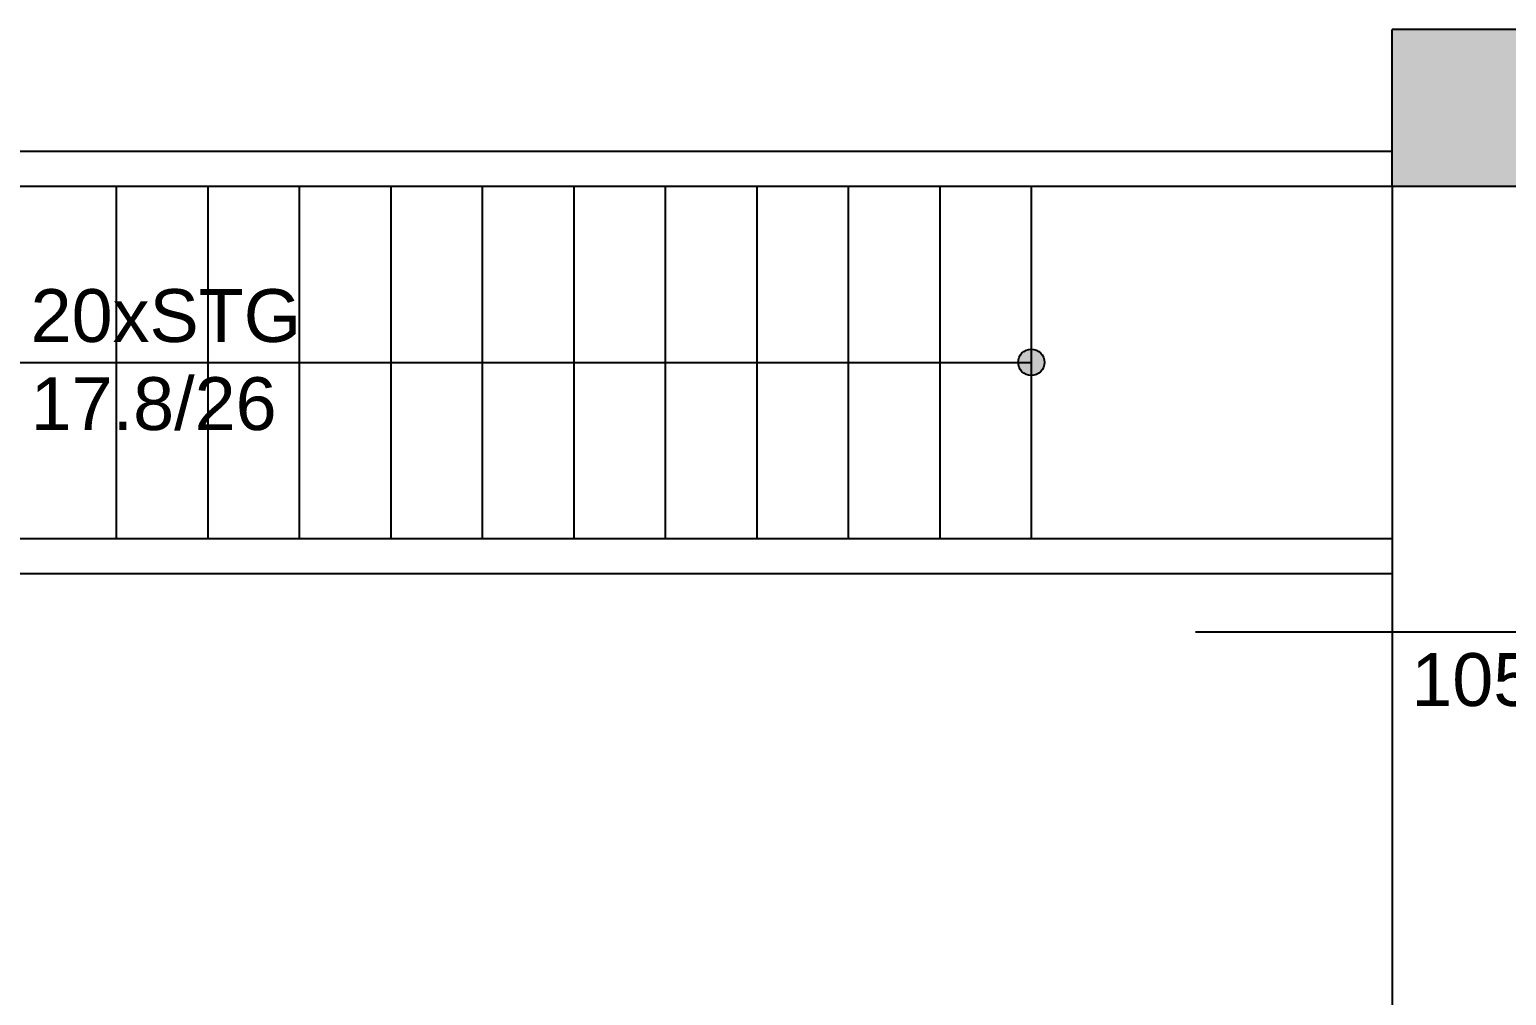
# Model space of a CAD drawing. Header units: centimetres. Extents: x 27325 to 30593, y 7169 to 9080.
# Drawn here: x 28513.3 to 28933, y 8702.2 to 8976.4 of the extents above; entities that cross this region are included whole.
import ezdxf
from ezdxf.enums import TextEntityAlignment as Align

# ---------------------------------------------------------------- set-up
doc = ezdxf.new("R2010")
doc.units = ezdxf.units.CM
doc.header["$LTSCALE"] = 2
for name, color, linetype in [('ARC-Fenster', 5, 'Continuous'), ('ARC-Fenster-nv', 5, 'Continuous'), ('BE-T', 7, 'Continuous'), ('BS-G', 30, 'Continuous'), ('BS-STT-A', 203, 'Continuous'), ('BS-WA-A-T', 203, 'Continuous'), ('BS-WA-C-T', 253, 'Continuous'), ('BS-WA-S-T', 201, 'Continuous')]:
    doc.layers.add(name, color=color, linetype=linetype)
doc.styles.get("Standard").update_dxf_attribs({"font": 'arial.ttf'})

# ---------------------------------------------------------------- blocks, each defined once
blk = doc.blocks.new('*U31')
at = {"layer": 'ARC-Fenster'}
for p, q in [((-126.5, -44.59), (126.5, -44.59)), ((-126.5, -54.59), (126.5, -54.59))]:
    blk.add_line(p, q, dxfattribs=at)
at = {"layer": 'ARC-Fenster-nv'}
for p, q in [((0, -172.92), (0, -24.59)), ((-121.71, -54.59), (-121.71, -44.59)), ((121.71, -54.59), (121.71, -44.59))]:
    blk.add_line(p, q, dxfattribs=at)
blk.add_text('PH=', height=15, rotation=180, dxfattribs=at).set_placement((35.76, -3.14))
at = {"layer": 'ARC-Fenster-nv', "flags": 1}
for tag, p in [('FLAECHE', (-127.97, 79.71)), ('MATERIAL', (-127.97, 71.39)), ('TIEFE', (-127.97, 63.08)), ('FENSTERTYP', (-127.97, 54.74)), ('AUSSENJALOUSIE', (-127.97, 46.34)), ('ANTRIEB', (-127.97, 38)), ('G-WERT', (-127.97, 29.67)), ('FARBE', (-127.97, 21.34)), ('BEMERKUNG', (-127.97, 13)), ('DB_ID', (-127.97, 4.67)), ('ANLAGENGRUPPE', (-127.97, -2.14))]:
    blk.add_attdef(tag, p, '', height=5, dxfattribs=at)
at = {"layer": 'ARC-Fenster-nv'}
for tag, rotation, p in [('PH', 180, (-12.27, -17.95)), ('BRANDSCHUTZ-KL', 360, (-19.85, -130.68))]:
    blk.add_attdef(tag, text='', height=15, rotation=rotation, dxfattribs=at).set_placement(p, align=Align.TOP_LEFT)
at = {"layer": 'ARC-Fenster-nv', "flags": 2}
blk.add_attdef('BREITE1', (-6, -111.37), '', height=15, rotation=90, dxfattribs=at)
at = {"layer": 'ARC-Fenster-nv'}
blk.add_attdef('HOEHE', (21.08, -111.64), '', height=15, rotation=90, dxfattribs=at)
blk = doc.blocks.new('*U94')
blk.add_hatch(color=7).paths.add_polyline_path([(3.75, 0, 1), (-3.75, 0, 1)])
at = {"color": 7}
blk.add_line((0, 494), (0, 0), dxfattribs=at)
blk.add_circle((0, 0), 3.75, dxfattribs=at)

msp = doc.modelspace()

# ---------------------------------------------------------------- hatches: boundary and pattern name
at = {"layer": 'BS-WA-C-T'}
h = msp.add_hatch(color=256, dxfattribs=at)
h.dxf.hatch_style = 1
h.paths.add_polyline_path([(29591.48, 8441.44), (29591.48, 8243.94), (29608.48, 8243.94), (29608.48, 8263.94), (29802.98, 8263.94), (29802.98, 8243.94), (29854.98, 8243.94), (29854.98, 8236.87), (29896.42, 8236.87), (29896.42, 8311.94), (30187.38, 8311.94), (30187.38, 8229.94), (30303.98, 8229.94), (30303.98, 8341.94), (30187.38, 8341.94), (30187.38, 8331.94), (29896.42, 8331.94), (29896.42, 8475.78), (29802.98, 8503.56), (29802.98, 8278.94), (29608.48, 8278.94), (29608.48, 8480.91), (29624.63, 8480.9), (29624.64, 8493.41), (29588.64, 8493.41), (29588.64, 8467.34), (29448.31, 8467.45), (29448.33, 8493.41), (29408.48, 8493.41), (29408.48, 8937.44), (29872.48, 8937.44), (29872.48, 8674.94), (29852.48, 8674.94), (29852.48, 8659.94), (29905.98, 8659.94), (29905.98, 8934.08), (30163.59, 8934.08), (30163.59, 8804.44), (30303.98, 8804.44), (30303.98, 8976.44), (28900.48, 8976.44), (28900.48, 8931.94), (29392.98, 8931.94), (29392.98, 8233.94), (29432.98, 8233.94), (29432.98, 8333.94), (29408.48, 8333.94), (29408.48, 8441.44)])
h.paths.add_polyline_path([(30193.98, 8300.88), (30256.58, 8300.88), (30256.58, 8331.94), (30293.98, 8331.94), (30293.98, 8239.94), (30256.58, 8239.94), (30256.58, 8270.99), (30193.98, 8270.99)], flags=16)
h.paths.add_polyline_path([(30225.71, 8331.94), (30254.61, 8331.94), (30254.61, 8302.77), (30225.71, 8302.77)], flags=16)
h.paths.add_polyline_path([(30225.71, 8269.1), (30254.61, 8269.1), (30254.61, 8239.94), (30225.71, 8239.94)], flags=16)

# ---------------------------------------------------------------- linework, layer by layer
at = {"layer": 'BS-G'}
for p, q in [((28303.98, 8941.94), (28900.48, 8941.94)), ((28303.98, 8931.94), (28900.48, 8931.94)), ((28303.98, 8831.94), (28900.48, 8831.94)), ((28303.98, 8821.94), (28900.48, 8821.94))]:
    msp.add_line(p, q, dxfattribs=at)
at = {"layer": 'BS-STT-A'}
for p, q in [((28537.98, 8931.94), (28537.98, 8831.94)), ((28563.98, 8931.94), (28563.98, 8831.94)), ((28589.98, 8931.94), (28589.98, 8831.94)), ((28615.98, 8931.94), (28615.98, 8831.94)), ((28641.98, 8931.94), (28641.98, 8831.94)), ((28641.98, 8931.94), (28641.98, 8831.94)), ((28667.98, 8931.94), (28667.98, 8831.94)), ((28693.98, 8931.94), (28693.98, 8831.94)), ((28719.98, 8931.94), (28719.98, 8831.94)), ((28745.98, 8931.94), (28745.98, 8831.94)), ((28771.98, 8931.94), (28771.98, 8831.94)), ((28797.98, 8931.94), (28797.98, 8831.94))]:
    msp.add_line(p, q, dxfattribs=at)
at = {"layer": 'BS-WA-A-T'}
msp.add_line((28900.48, 8931.94), (28900.48, 8678.94), dxfattribs=at)
at = {"layer": 'BS-WA-S-T'}
for p, q in [((30303.98, 8976.44), (28900.48, 8976.44)), ((28900.48, 8931.94), (28900.48, 8976.44)), ((28900.48, 8931.94), (29392.98, 8931.94))]:
    msp.add_line(p, q, dxfattribs=at)

# ---------------------------------------------------------------- block references
at = {"layer": 'ARC-Fenster'}
ref = msp.add_blockref('*U31', (29017.57, 8805.44), dxfattribs=dict(at, rotation=270))
ref.add_attrib('HOEHE', '1050', (28905.93, 8784.36), dxfattribs={"layer": 'ARC-Fenster-nv', "height": 15})
at = {"layer": 'BS-STT-A', "color": 0, "rotation": 90}
msp.add_blockref('*U94', (28797.98, 8881.94), dxfattribs=at)

# ---------------------------------------------------------------- texts
at = {"layer": 'BE-T', "insert": (28513.65, 8902.72), "char_height": 15, "width": 122.556, "attachment_point": 1}
msp.add_mtext('20xSTG 17.8/26', dxfattribs=at)

doc.saveas('drawing.dxf')
